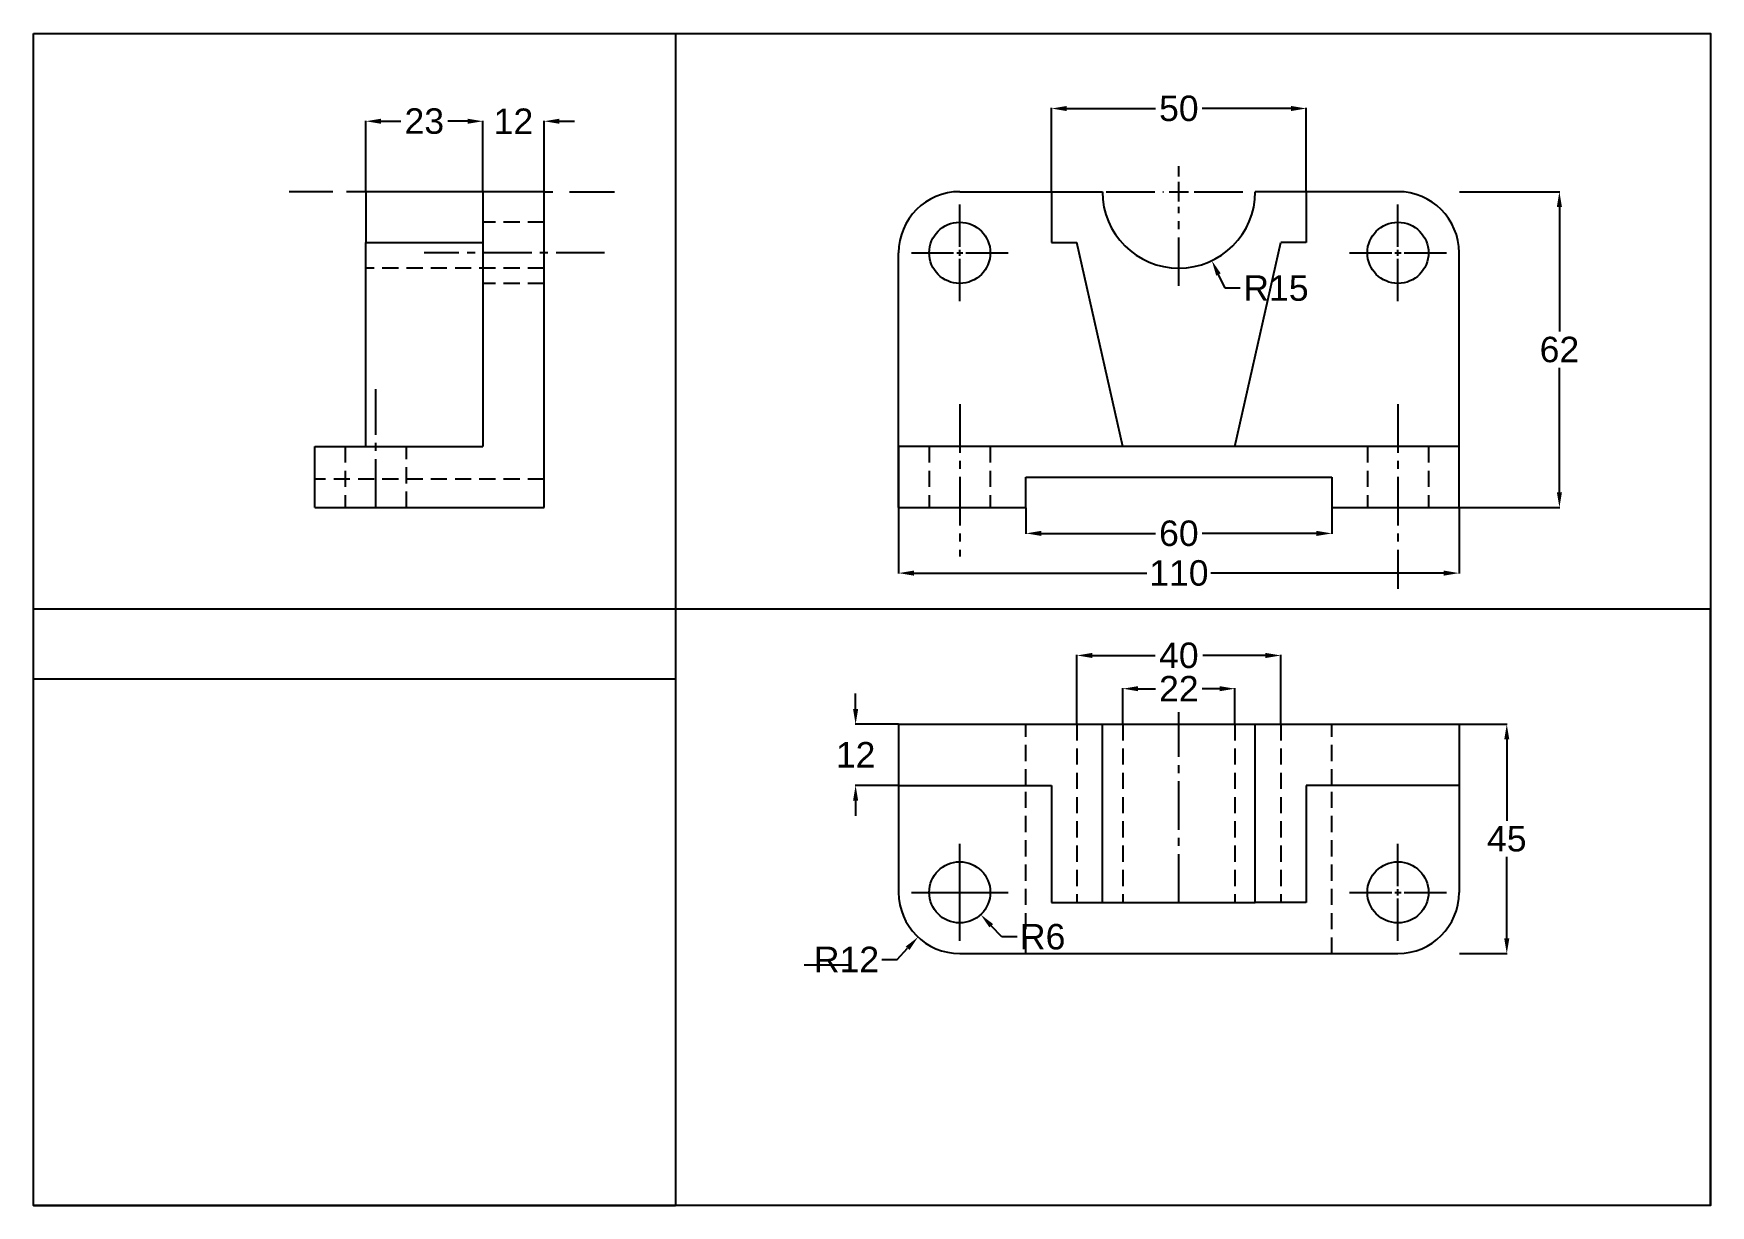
# Model space of a CAD drawing. Header units: millimetres. Extents: x 5086 to 5415, y 2760 to 2990.
import ezdxf

# ---------------------------------------------------------------- set-up
doc = ezdxf.new("R2010")
doc.units = ezdxf.units.MM
doc.linetypes.add('CENTER2', pattern=[28.575, 19.05, -3.175, 3.175, -3.175])
doc.linetypes.add('HIDDEN2', pattern=[4.7625, 3.175, -1.5875])
doc.layers.add('Center lines', color=80, linetype='CENTER2')
doc.layers.add('Hidden Lines', color=50, linetype='HIDDEN2')
doc.layers.add('Dimensions', color=7, linetype='Continuous', true_color=0xffffff)
doc.styles.get("Standard").update_dxf_attribs({"font": 'arial.ttf'})
doc.dimstyles.new('000001CC1E3200C8', dxfattribs={"dimtxt": 5, "dimasz": 3, "dimexe": 0.1, "dimexo": 0.05, "dimgap": 1, "dimtad": 0, "dimtih": 1, "dimtoh": 1, "dimdec": 0, "dimzin": 7, "dimdsep": 46, "dimtxsty": 'Standard', "dimcen": 1.9, "dimclrd": 2, "dimclre": 3, "dimclrt": 2, "dimadec": 0, "dimazin": 2, "dimtp": 0.1, "dimtm": 0.1, "dimtfac": 0.71, "dimtdec": 0, "dimtix": 1, "dimtofl": 0, "dimtmove": 1, "dimatfit": 2, "dimfxl": 1, "dimtolj": 1, "dimtzin": 7, "dimlwd": -1, "dimlwe": -1, "dimarcsym": 0})
picture_1 = doc.add_image_def('image1.jpg', size_in_pixel=(1050, 861))

# ---------------------------------------------------------------- blocks, each defined once
blk = doc.blocks.new('*U1')
at = {"layer": 'Center lines', "color": 0, "linetype": 'CENTER2', "ltscale": 0.5, "transparency": 16777216}
for p, q in [((0, 1.2), (0, 9.5)), ((-9.5, 0), (-1.2, 0)), ((1.2, 0), (9.5, 0)), ((0, -9.5), (0, -1.2))]:
    blk.add_line(p, q, dxfattribs=at)
at = {"layer": 'Center lines', "color": 0, "linetype": 'Continuous', "ltscale": 0.5, "transparency": 16777216}
for p, q in [((-0.6, 0), (0.6, 0)), ((0, -0.6), (0, 0.6))]:
    blk.add_line(p, q, dxfattribs=at)
blk = doc.blocks.new('*U2')
at = {"layer": 'Center lines', "color": 0, "linetype": 'CENTER2', "ltscale": 0.5, "transparency": 16777216}
for p, q in [((0, 1.2), (0, 9.5)), ((-9.5, 0), (-1.2, 0)), ((1.2, 0), (9.5, 0)), ((0, -9.5), (0, -1.2))]:
    blk.add_line(p, q, dxfattribs=at)
at = {"layer": 'Center lines', "color": 0, "linetype": 'Continuous', "ltscale": 0.5, "transparency": 16777216}
for p, q in [((-0.6, 0), (0.6, 0)), ((0, -0.6), (0, 0.6))]:
    blk.add_line(p, q, dxfattribs=at)
blk = doc.blocks.new('*U3')
at = {"layer": 'Center lines', "color": 0, "linetype": 'CENTER2', "ltscale": 0.5, "transparency": 16777216}
for p, q in [((0, 3), (0, 5)), ((-14.26, 0), (-3, 0)), ((3, 0), (13.85, 0)), ((0, -18.5), (0, -3))]:
    blk.add_line(p, q, dxfattribs=at)
at = {"layer": 'Center lines', "color": 0, "linetype": 'Continuous', "ltscale": 0.5, "transparency": 16777216}
for p, q in [((-1.5, 0), (1.5, 0)), ((0, -1.5), (0, 1.5))]:
    blk.add_line(p, q, dxfattribs=at)
blk = doc.blocks.new('*U15')
at = {"layer": 'Center lines', "color": 0, "linetype": 'CENTER2', "ltscale": 0.5, "transparency": 16777216}
for p, q in [((0, 1.2), (0, 9.5)), ((-9.5, 0), (-1.2, 0)), ((1.2, 0), (9.5, 0)), ((0, -9.5), (0, -1.2))]:
    blk.add_line(p, q, dxfattribs=at)
at = {"layer": 'Center lines', "color": 0, "linetype": 'Continuous', "ltscale": 0.5, "transparency": 16777216}
for p, q in [((-0.6, 0), (0.6, 0)), ((0, -0.6), (0, 0.6))]:
    blk.add_line(p, q, dxfattribs=at)
blk = doc.blocks.new('*U16')
at = {"layer": 'Center lines', "color": 0, "linetype": 'CENTER2', "ltscale": 0.5, "transparency": 16777216}
for p, q in [((0, 1.2), (0, 9.5)), ((-9.5, 0), (-1.2, 0)), ((1.2, 0), (9.5, 0)), ((0, -9.5), (0, -1.2))]:
    blk.add_line(p, q, dxfattribs=at)
at = {"layer": 'Center lines', "color": 0, "linetype": 'Continuous', "ltscale": 0.5, "transparency": 16777216}
for p, q in [((-0.6, 0), (0.6, 0)), ((0, -0.6), (0, 0.6))]:
    blk.add_line(p, q, dxfattribs=at)
blk = doc.blocks.new('*U23')
at = {"layer": 'Center lines', "color": 0, "linetype": 'CENTER2', "ltscale": 0.5, "transparency": 16777216}
blk.add_line((0, 14.31), (0, -15.58), dxfattribs=at)
blk = doc.blocks.new('*U24')
at = {"layer": 'Center lines', "color": 0, "linetype": 'CENTER2', "ltscale": 0.5, "transparency": 16777216}
blk.add_line((0, 17.15), (0, -19.08), dxfattribs=at)
blk = doc.blocks.new('*D30')
at = {"layer": 'Defpoints', "color": 0, "transparency": 16777216}
for p in [(5335.54, 2975.7), (5285.54, 2959.38), (5335.54, 2959.38)]:
    blk.add_point(p, dxfattribs=at)
at = {"layer": 'Dimensions', "color": 3, "linetype": 'ByBlock', "transparency": 16777216}
for p, q in [((5285.54, 2959.43), (5285.54, 2975.8)), ((5335.54, 2959.43), (5335.54, 2975.8))]:
    blk.add_line(p, q, dxfattribs=at)
at = {"layer": 'Dimensions', "color": 2, "linetype": 'ByBlock', "transparency": 16777216}
for p, q in [((5288.54, 2975.7), (5305.97, 2975.7)), ((5332.54, 2975.7), (5315.12, 2975.7))]:
    blk.add_line(p, q, dxfattribs=at)
at = {"layer": 'Dimensions', "color": 2, "transparency": 16777216}
for points in [[(5288.54, 2976.2), (5288.54, 2975.2), (5285.54, 2975.7)], [(5332.54, 2976.2), (5332.54, 2975.2), (5335.54, 2975.7)]]:
    blk.add_solid(points, dxfattribs=at)
at = {"layer": 'Dimensions', "color": 2, "transparency": 16777216, "insert": (5310.54, 2975.7), "char_height": 5, "attachment_point": 5}
blk.add_mtext('\\A1;50', dxfattribs=at)
blk = doc.blocks.new('*D33')
at = {"layer": 'Defpoints', "color": 0, "transparency": 16777216}
for p in [(5310.54, 2959.38), (5317.02, 2945.84)]:
    blk.add_point(p, dxfattribs=at)
at = {"layer": 'Dimensions', "color": 3, "transparency": 16777216}
for p, q in [((5308.64, 2959.38), (5312.44, 2959.38)), ((5310.54, 2957.48), (5310.54, 2961.28))]:
    blk.add_line(p, q, dxfattribs=at)
at = {"layer": 'Dimensions', "color": 2, "linetype": 'ByBlock', "transparency": 16777216}
for p, q in [((5319.6, 2940.43), (5318.31, 2943.14)), ((5322.6, 2940.43), (5319.6, 2940.43))]:
    blk.add_line(p, q, dxfattribs=at)
at = {"layer": 'Dimensions', "color": 2, "transparency": 16777216}
blk.add_solid([(5318.76, 2943.35), (5317.86, 2942.92), (5317.02, 2945.84)], dxfattribs=at)
at = {"layer": 'Dimensions', "color": 2, "transparency": 16777216, "insert": (5329.6, 2940.43), "char_height": 5, "attachment_point": 5}
blk.add_mtext('\\A1;R15', dxfattribs=at)
blk = doc.blocks.new('*D34')
at = {"layer": 'Defpoints', "color": 0, "transparency": 16777216}
for p in [(5255.54, 2897.38), (5365.54, 2897.38), (5365.54, 2884.53)]:
    blk.add_point(p, dxfattribs=at)
at = {"layer": 'Dimensions', "color": 3, "linetype": 'ByBlock', "transparency": 16777216}
for p, q in [((5255.54, 2897.33), (5255.54, 2884.43)), ((5365.54, 2897.33), (5365.54, 2884.43))]:
    blk.add_line(p, q, dxfattribs=at)
at = {"layer": 'Dimensions', "color": 2, "linetype": 'ByBlock', "transparency": 16777216}
for p, q in [((5258.54, 2884.53), (5304.27, 2884.53)), ((5362.54, 2884.53), (5316.82, 2884.53))]:
    blk.add_line(p, q, dxfattribs=at)
at = {"layer": 'Dimensions', "color": 2, "transparency": 16777216}
for points in [[(5258.54, 2885.03), (5258.54, 2884.03), (5255.54, 2884.53)], [(5362.54, 2885.03), (5362.54, 2884.03), (5365.54, 2884.53)]]:
    blk.add_solid(points, dxfattribs=at)
at = {"layer": 'Dimensions', "color": 2, "transparency": 16777216, "insert": (5310.54, 2884.53), "char_height": 5, "attachment_point": 5}
blk.add_mtext('\\A1;110', dxfattribs=at)
blk = doc.blocks.new('*D35')
at = {"layer": 'Defpoints', "color": 0, "transparency": 16777216}
for p in [(5280.54, 2897.38), (5340.54, 2897.38), (5340.54, 2892.32)]:
    blk.add_point(p, dxfattribs=at)
at = {"layer": 'Dimensions', "color": 3, "linetype": 'ByBlock', "transparency": 16777216}
for p, q in [((5280.54, 2897.33), (5280.54, 2892.22)), ((5340.54, 2897.33), (5340.54, 2892.22))]:
    blk.add_line(p, q, dxfattribs=at)
at = {"layer": 'Dimensions', "color": 2, "linetype": 'ByBlock', "transparency": 16777216}
for p, q in [((5283.54, 2892.32), (5305.96, 2892.32)), ((5337.54, 2892.32), (5315.13, 2892.32))]:
    blk.add_line(p, q, dxfattribs=at)
at = {"layer": 'Dimensions', "color": 2, "transparency": 16777216}
for points in [[(5283.54, 2892.82), (5283.54, 2891.82), (5280.54, 2892.32)], [(5337.54, 2892.82), (5337.54, 2891.82), (5340.54, 2892.32)]]:
    blk.add_solid(points, dxfattribs=at)
at = {"layer": 'Dimensions', "color": 2, "transparency": 16777216, "insert": (5310.54, 2892.32), "char_height": 5, "attachment_point": 5}
blk.add_mtext('\\A1;60', dxfattribs=at)
blk = doc.blocks.new('*D36')
at = {"layer": 'Defpoints', "color": 0, "transparency": 16777216}
for p in [(5365.54, 2959.38), (5385.23, 2959.38), (5365.54, 2897.38)]:
    blk.add_point(p, dxfattribs=at)
at = {"layer": 'Dimensions', "color": 3, "linetype": 'ByBlock', "transparency": 16777216}
for p, q in [((5365.59, 2959.38), (5385.33, 2959.38)), ((5365.59, 2897.38), (5385.33, 2897.38))]:
    blk.add_line(p, q, dxfattribs=at)
at = {"layer": 'Dimensions', "color": 2, "linetype": 'ByBlock', "transparency": 16777216}
for p, q in [((5385.23, 2956.38), (5385.23, 2931.93)), ((5385.23, 2900.38), (5385.23, 2924.82))]:
    blk.add_line(p, q, dxfattribs=at)
at = {"layer": 'Dimensions', "color": 2, "transparency": 16777216}
for points in [[(5384.73, 2956.38), (5385.73, 2956.38), (5385.23, 2959.38)], [(5384.73, 2900.38), (5385.73, 2900.38), (5385.23, 2897.38)]]:
    blk.add_solid(points, dxfattribs=at)
at = {"layer": 'Dimensions', "color": 2, "transparency": 16777216, "insert": (5385.23, 2928.38), "char_height": 5, "attachment_point": 5}
blk.add_mtext('\\A1;62', dxfattribs=at)
blk = doc.blocks.new('*D40')
at = {"layer": 'Defpoints', "color": 0, "transparency": 16777216}
for p in [(5247.1, 2854.88), (5255.54, 2854.88), (5255.54, 2842.88)]:
    blk.add_point(p, dxfattribs=at)
at = {"layer": 'Dimensions', "color": 2, "linetype": 'ByBlock', "transparency": 16777216}
for p, q in [((5247.1, 2857.88), (5247.1, 2860.88)), ((5247.1, 2839.88), (5247.1, 2836.88))]:
    blk.add_line(p, q, dxfattribs=at)
at = {"layer": 'Dimensions', "color": 3, "linetype": 'ByBlock', "transparency": 16777216}
for p, q in [((5255.49, 2854.88), (5247, 2854.88)), ((5255.49, 2842.88), (5247, 2842.88))]:
    blk.add_line(p, q, dxfattribs=at)
at = {"layer": 'Dimensions', "color": 2, "transparency": 16777216}
for points in [[(5246.6, 2857.88), (5247.6, 2857.88), (5247.1, 2854.88)], [(5246.6, 2839.88), (5247.6, 2839.88), (5247.1, 2842.88)]]:
    blk.add_solid(points, dxfattribs=at)
at = {"layer": 'Dimensions', "color": 2, "transparency": 16777216, "insert": (5247.1, 2848.88), "char_height": 5, "attachment_point": 5}
blk.add_mtext('\\A1;12', dxfattribs=at)
blk = doc.blocks.new('*D41')
at = {"layer": 'Defpoints', "color": 0, "transparency": 16777216}
for p in [(5365.54, 2854.88), (5365.54, 2809.88), (5374.9, 2809.88)]:
    blk.add_point(p, dxfattribs=at)
at = {"layer": 'Dimensions', "color": 3, "linetype": 'ByBlock', "transparency": 16777216}
for p, q in [((5365.59, 2854.88), (5375, 2854.88)), ((5365.59, 2809.88), (5375, 2809.88))]:
    blk.add_line(p, q, dxfattribs=at)
at = {"layer": 'Dimensions', "color": 2, "linetype": 'ByBlock', "transparency": 16777216}
for p, q in [((5374.9, 2851.88), (5374.9, 2835.92)), ((5374.9, 2812.88), (5374.9, 2828.83))]:
    blk.add_line(p, q, dxfattribs=at)
at = {"layer": 'Dimensions', "color": 2, "transparency": 16777216}
for points in [[(5374.4, 2851.88), (5375.4, 2851.88), (5374.9, 2854.88)], [(5374.4, 2812.88), (5375.4, 2812.88), (5374.9, 2809.88)]]:
    blk.add_solid(points, dxfattribs=at)
at = {"layer": 'Dimensions', "color": 2, "transparency": 16777216, "insert": (5374.9, 2832.38), "char_height": 5, "attachment_point": 5}
blk.add_mtext('\\A1;45', dxfattribs=at)
blk = doc.blocks.new('*D42')
at = {"layer": 'Defpoints', "color": 0, "transparency": 16777216}
for p in [(5267.54, 2821.88), (5259.35, 2813.11)]:
    blk.add_point(p, dxfattribs=at)
at = {"layer": 'Dimensions', "color": 3, "transparency": 16777216}
for p, q in [((5265.64, 2821.88), (5269.44, 2821.88)), ((5267.54, 2819.98), (5267.54, 2823.78))]:
    blk.add_line(p, q, dxfattribs=at)
at = {"layer": 'Dimensions', "color": 2, "linetype": 'ByBlock', "transparency": 16777216}
for p, q in [((5255.26, 2808.72), (5257.3, 2810.92)), ((5252.26, 2808.72), (5255.26, 2808.72))]:
    blk.add_line(p, q, dxfattribs=at)
at = {"layer": 'Dimensions', "color": 2, "transparency": 16777216}
blk.add_solid([(5256.94, 2811.26), (5257.67, 2810.58), (5259.35, 2813.11)], dxfattribs=at)
at = {"layer": 'Dimensions', "color": 2, "transparency": 16777216, "insert": (5245.31, 2808.72), "char_height": 5, "attachment_point": 5}
blk.add_mtext('\\A1;R12', dxfattribs=at)
blk = doc.blocks.new('*D43')
at = {"layer": 'Defpoints', "color": 0, "transparency": 16777216}
for p in [(5267.54, 2821.88), (5271.66, 2817.51)]:
    blk.add_point(p, dxfattribs=at)
at = {"layer": 'Dimensions', "color": 3, "transparency": 16777216}
for p, q in [((5265.64, 2821.88), (5269.44, 2821.88)), ((5267.54, 2819.98), (5267.54, 2823.78))]:
    blk.add_line(p, q, dxfattribs=at)
at = {"layer": 'Dimensions', "color": 2, "linetype": 'ByBlock', "transparency": 16777216}
for p, q in [((5275.78, 2813.15), (5273.72, 2815.33)), ((5278.78, 2813.15), (5275.78, 2813.15))]:
    blk.add_line(p, q, dxfattribs=at)
at = {"layer": 'Dimensions', "color": 2, "transparency": 16777216}
blk.add_solid([(5274.08, 2815.67), (5273.36, 2814.99), (5271.66, 2817.51)], dxfattribs=at)
at = {"layer": 'Dimensions', "color": 2, "transparency": 16777216, "insert": (5283.81, 2813.15), "char_height": 5, "attachment_point": 5}
blk.add_mtext('\\A1;R6', dxfattribs=at)
blk = doc.blocks.new('*D44')
at = {"layer": 'Defpoints', "color": 0, "transparency": 16777216}
for p in [(5321.54, 2861.85), (5299.54, 2854.88), (5321.54, 2854.88)]:
    blk.add_point(p, dxfattribs=at)
at = {"layer": 'Dimensions', "color": 3, "linetype": 'ByBlock', "transparency": 16777216}
for p, q in [((5299.54, 2854.93), (5299.54, 2861.95)), ((5321.54, 2854.93), (5321.54, 2861.95))]:
    blk.add_line(p, q, dxfattribs=at)
at = {"layer": 'Dimensions', "color": 2, "linetype": 'ByBlock', "transparency": 16777216}
for p, q in [((5302.54, 2861.85), (5305.95, 2861.85)), ((5318.54, 2861.85), (5315.14, 2861.85))]:
    blk.add_line(p, q, dxfattribs=at)
at = {"layer": 'Dimensions', "color": 2, "transparency": 16777216}
for points in [[(5302.54, 2862.35), (5302.54, 2861.35), (5299.54, 2861.85)], [(5318.54, 2862.35), (5318.54, 2861.35), (5321.54, 2861.85)]]:
    blk.add_solid(points, dxfattribs=at)
at = {"layer": 'Dimensions', "color": 2, "transparency": 16777216, "insert": (5310.54, 2861.85), "char_height": 5, "attachment_point": 5}
blk.add_mtext('\\A1;22', dxfattribs=at)
blk = doc.blocks.new('*D45')
at = {"layer": 'Defpoints', "color": 0, "transparency": 16777216}
for p in [(5330.54, 2868.37), (5290.54, 2854.88), (5330.54, 2854.88)]:
    blk.add_point(p, dxfattribs=at)
at = {"layer": 'Dimensions', "color": 3, "linetype": 'ByBlock', "transparency": 16777216}
for p, q in [((5290.54, 2854.93), (5290.54, 2868.47)), ((5330.54, 2854.93), (5330.54, 2868.47))]:
    blk.add_line(p, q, dxfattribs=at)
at = {"layer": 'Dimensions', "color": 2, "linetype": 'ByBlock', "transparency": 16777216}
for p, q in [((5293.54, 2868.37), (5305.87, 2868.37)), ((5327.54, 2868.37), (5315.22, 2868.37))]:
    blk.add_line(p, q, dxfattribs=at)
at = {"layer": 'Dimensions', "color": 2, "transparency": 16777216}
for points in [[(5293.54, 2868.87), (5293.54, 2867.87), (5290.54, 2868.37)], [(5327.54, 2868.87), (5327.54, 2867.87), (5330.54, 2868.37)]]:
    blk.add_solid(points, dxfattribs=at)
at = {"layer": 'Dimensions', "color": 2, "transparency": 16777216, "insert": (5310.54, 2868.37), "char_height": 5, "attachment_point": 5}
blk.add_mtext('\\A1;40', dxfattribs=at)
blk = doc.blocks.new('*U66')
at = {"layer": 'Center lines', "color": 0, "linetype": 'CENTER2', "ltscale": 0.5, "transparency": 16777216}
blk.add_line((0, -6), (0, 17.25), dxfattribs=at)
blk = doc.blocks.new('*D67')
at = {"layer": 'Defpoints', "color": 0, "transparency": 16777216}
for p in [(5173.95, 2973.2), (5150.95, 2959.38), (5173.95, 2959.38)]:
    blk.add_point(p, dxfattribs=at)
at = {"layer": 'Dimensions', "color": 3, "linetype": 'ByBlock', "transparency": 16777216}
for p, q in [((5150.95, 2959.43), (5150.95, 2973.3)), ((5173.95, 2959.43), (5173.95, 2973.3))]:
    blk.add_line(p, q, dxfattribs=at)
at = {"layer": 'Dimensions', "color": 2, "linetype": 'ByBlock', "transparency": 16777216}
for p, q in [((5153.95, 2973.2), (5157.83, 2973.2)), ((5170.95, 2973.2), (5167.08, 2973.2))]:
    blk.add_line(p, q, dxfattribs=at)
at = {"layer": 'Dimensions', "color": 2, "transparency": 16777216}
for points in [[(5153.95, 2973.7), (5153.95, 2972.7), (5150.95, 2973.2)], [(5170.95, 2973.7), (5170.95, 2972.7), (5173.95, 2973.2)]]:
    blk.add_solid(points, dxfattribs=at)
at = {"layer": 'Dimensions', "color": 2, "transparency": 16777216, "insert": (5162.45, 2973.2), "char_height": 5, "attachment_point": 5}
blk.add_mtext('\\A1;23', dxfattribs=at)
blk = doc.blocks.new('*D68')
at = {"layer": 'Defpoints', "color": 0, "transparency": 16777216}
for p in [(5185.95, 2973.2), (5173.95, 2959.38), (5185.95, 2959.38)]:
    blk.add_point(p, dxfattribs=at)
at = {"layer": 'Dimensions', "color": 2, "linetype": 'ByBlock', "transparency": 16777216}
for p, q in [((5170.95, 2973.2), (5167.95, 2973.2)), ((5188.95, 2973.2), (5191.95, 2973.2))]:
    blk.add_line(p, q, dxfattribs=at)
at = {"layer": 'Dimensions', "color": 3, "linetype": 'ByBlock', "transparency": 16777216}
for p, q in [((5173.95, 2959.43), (5173.95, 2973.3)), ((5185.95, 2959.43), (5185.95, 2973.3))]:
    blk.add_line(p, q, dxfattribs=at)
at = {"layer": 'Dimensions', "color": 2, "transparency": 16777216}
for points in [[(5170.95, 2973.7), (5170.95, 2972.7), (5173.95, 2973.2)], [(5188.95, 2973.7), (5188.95, 2972.7), (5185.95, 2973.2)]]:
    blk.add_solid(points, dxfattribs=at)
at = {"layer": 'Dimensions', "color": 2, "transparency": 16777216, "insert": (5179.95, 2973.2), "char_height": 5, "attachment_point": 5}
blk.add_mtext('\\A1;12', dxfattribs=at)

msp = doc.modelspace()

# ---------------------------------------------------------------- linework, layer by layer
for p, q in [((5173.95, 2959.38), (5150.95, 2959.38)), ((5150.95, 2959.38), (5150.95, 2949.38)), ((5185.95, 2959.38), (5173.95, 2959.38)), ((5173.95, 2959.38), (5173.95, 2909.38)), ((5185.95, 2897.38), (5185.95, 2959.38)), ((5267.54, 2959.38), (5285.54, 2959.38)), ((5285.54, 2959.38), (5285.54, 2949.38)), ((5285.54, 2959.38), (5295.54, 2959.38)), ((5335.54, 2959.38), (5325.54, 2959.38)), ((5353.54, 2959.38), (5335.54, 2959.38)), ((5335.54, 2959.38), (5335.54, 2949.38)), ((5150.95, 2949.38), (5173.95, 2949.38)), ((5150.95, 2909.38), (5150.95, 2949.38)), ((5285.54, 2949.38), (5290.54, 2949.38)), ((5299.54, 2909.38), (5290.54, 2949.38)), ((5321.54, 2909.38), (5330.54, 2949.38)), ((5335.54, 2949.38), (5330.54, 2949.38)), ((5255.54, 2897.38), (5255.54, 2947.38)), ((5365.54, 2897.38), (5365.54, 2947.38)), ((5140.95, 2897.38), (5140.95, 2909.38)), ((5140.95, 2909.38), (5173.95, 2909.38)), ((5365.54, 2909.38), (5255.54, 2909.38)), ((5255.54, 2909.38), (5255.54, 2897.38)), ((5365.54, 2909.38), (5321.54, 2909.38)), ((5365.54, 2897.38), (5365.54, 2909.38)), ((5280.54, 2897.38), (5280.54, 2903.38)), ((5280.54, 2903.38), (5340.54, 2903.38)), ((5340.54, 2903.38), (5340.54, 2897.38)), ((5140.95, 2897.38), (5185.95, 2897.38)), ((5255.54, 2897.38), (5280.54, 2897.38)), ((5340.54, 2897.38), (5365.54, 2897.38)), ((5255.54, 2854.88), (5295.54, 2854.88)), ((5255.54, 2854.88), (5255.54, 2842.88)), ((5255.54, 2854.88), (5255.54, 2821.88)), ((5295.54, 2819.88), (5295.54, 2854.88)), ((5295.54, 2854.88), (5325.54, 2854.88)), ((5325.54, 2854.88), (5365.54, 2854.88)), ((5325.54, 2819.88), (5325.54, 2854.88)), ((5365.54, 2854.88), (5365.54, 2842.88)), ((5365.54, 2854.88), (5365.54, 2821.88)), ((5255.54, 2842.88), (5285.54, 2842.88)), ((5255.54, 2842.88), (5255.54, 2821.88)), ((5285.54, 2842.88), (5285.54, 2819.88)), ((5365.54, 2842.88), (5335.54, 2842.88)), ((5335.54, 2842.88), (5335.54, 2819.88)), ((5365.54, 2842.88), (5365.54, 2821.88)), ((5285.54, 2819.88), (5295.54, 2819.88)), ((5295.54, 2819.88), (5325.54, 2819.88)), ((5335.54, 2819.88), (5325.54, 2819.88)), ((5267.54, 2809.88), (5353.54, 2809.88)), ((5267.54, 2809.88), (5280.54, 2809.88))]:
    msp.add_line(p, q)
for centre in [(5267.54, 2947.38), (5353.54, 2947.38), (5267.54, 2821.88), (5353.54, 2821.88)]:
    msp.add_circle(centre, 6)
for centre, radius, start, end in [((5267.54, 2947.38), 12, 90, 180), ((5310.54, 2959.38), 15, 180, 0), ((5353.54, 2947.38), 12, 0, 90), ((5267.54, 2821.88), 12, 180, 270), ((5353.54, 2821.88), 12, 270, 0)]:
    msp.add_arc(centre, radius, start, end)
at = {"layer": 'Center lines', "color": 6, "linetype": 'CENTER2', "ltscale": 0.5}
for p, q in [((5144.5, 2959.38), (5135.92, 2959.38)), ((5150.95, 2959.38), (5147.16, 2959.38)), ((5190.93, 2959.38), (5199.75, 2959.38)), ((5197.83, 2947.38), (5162.45, 2947.38)), ((5310.54, 2819.88), (5310.54, 2857.26))]:
    msp.add_line(p, q, dxfattribs=at)
at = {"layer": 'Center lines', "color": 1, "linetype": 'CENTER2', "ltscale": 0.5}
msp.add_line((5185.95, 2959.38), (5187.66, 2959.38), dxfattribs=at)
at = {"layer": 'Dimensions'}
for p, q in [((5085.76, 2990.41), (5211.76, 2990.41)), ((5085.76, 2760.44), (5085.76, 2990.41)), ((5211.76, 2990.41), (5211.76, 2760.44)), ((5414.88, 2877.44), (5085.76, 2877.44)), ((5085.76, 2760.44), (5085.76, 2877.44)), ((5414.88, 2760.44), (5414.88, 2877.44)), ((5085.76, 2760.44), (5211.76, 2760.44))]:
    msp.add_line(p, q, dxfattribs=at)
at = {"layer": 'Dimensions', "color": 2}
msp.add_line((5237.02, 2807.63), (5245.98, 2807.63), dxfattribs=at)
at = {"layer": 'Dimensions'}
msp.add_lwpolyline([(5085.76, 2990.41), (5414.88, 2990.41), (5414.88, 2760.44), (5085.76, 2760.44)], close=True, dxfattribs=at)
at = {"layer": 'Hidden Lines'}
for p, q in [((5185.95, 2953.38), (5173.95, 2953.38)), ((5185.95, 2944.38), (5150.95, 2944.38)), ((5185.95, 2941.38), (5173.95, 2941.38)), ((5146.95, 2909.38), (5146.95, 2897.38)), ((5158.95, 2897.38), (5158.95, 2909.38)), ((5261.54, 2909.38), (5261.54, 2897.38)), ((5273.54, 2909.38), (5273.54, 2897.38)), ((5347.54, 2909.38), (5347.54, 2897.38)), ((5359.54, 2909.38), (5359.54, 2897.38)), ((5185.95, 2902.94), (5140.95, 2902.94)), ((5280.54, 2842.88), (5280.54, 2854.88)), ((5290.54, 2854.88), (5290.54, 2819.88)), ((5299.54, 2854.88), (5299.54, 2819.88)), ((5321.54, 2854.88), (5321.54, 2819.88)), ((5330.54, 2854.88), (5330.54, 2819.88)), ((5340.54, 2842.88), (5340.54, 2854.88)), ((5280.54, 2809.88), (5280.54, 2842.88)), ((5340.54, 2809.88), (5340.54, 2842.88))]:
    msp.add_line(p, q, dxfattribs=at)

# ---------------------------------------------------------------- block references
at = {"layer": 'Center lines', "color": 6, "linetype": 'CENTER2', "ltscale": 0.5}
for name, p in [('*U3', (5310.54, 2959.38)), ('*U2', (5267.54, 2947.38)), ('*U1', (5353.54, 2947.38)), ('*U66', (5152.95, 2903.38)), ('*U23', (5267.54, 2903.38)), ('*U24', (5353.54, 2900.54)), ('*U15', (5267.54, 2821.88)), ('*U16', (5353.54, 2821.88))]:
    msp.add_blockref(name, p, dxfattribs=at)

# ---------------------------------------------------------------- dimensions: what is measured, and where the dimension line sits
at = {"layer": 'Dimensions'}
for base, p1, p2, picture, middle in [((5335.54, 2975.7), (5285.54, 2959.38), (5335.54, 2959.38), '*D30', (5310.54, 2975.7)), ((5173.95, 2973.2), (5150.95, 2959.38), (5173.95, 2959.38), '*D67', (5162.45, 2973.2)), ((5185.95, 2973.2), (5173.95, 2959.38), (5185.95, 2959.38), '*D68', (5179.95, 2973.2)), ((5365.54, 2884.53), (5255.54, 2897.38), (5365.54, 2897.38), '*D34', (5310.54, 2884.53)), ((5340.54, 2892.32), (5280.54, 2897.38), (5340.54, 2897.38), '*D35', (5310.54, 2892.32)), ((5330.54, 2868.37), (5290.54, 2854.88), (5330.54, 2854.88), '*D45', (5310.54, 2868.37)), ((5321.54, 2861.85), (5299.54, 2854.88), (5321.54, 2854.88), '*D44', (5310.54, 2861.85))]:
    dim = msp.add_linear_dim(base=base, p1=p1, p2=p2, dimstyle='000001CC1E3200C8', dxfattribs=at)
    dim.commit()
    dim.dimension.update_dxf_attribs({"geometry": picture, "text_midpoint": middle})
for center, mpoint, picture, middle in [((5310.54, 2959.38), (5317.02, 2945.84), '*D33', (5329.6, 2940.43)), ((5267.54, 2821.88), (5259.35, 2813.11), '*D42', (5245.31, 2808.72)), ((5267.54, 2821.88), (5271.66, 2817.51), '*D43', (5283.81, 2813.15))]:
    dim = msp.add_radius_dim(center=center, mpoint=mpoint, dimstyle='000001CC1E3200C8', dxfattribs=at)
    dim.commit()
    dim.dimension.update_dxf_attribs({"geometry": picture, "text_midpoint": middle})
for base, p1, p2, picture, middle in [((5385.23, 2959.38), (5365.54, 2897.38), (5365.54, 2959.38), '*D36', (5385.23, 2928.38)), ((5247.1, 2854.88), (5255.54, 2842.88), (5255.54, 2854.88), '*D40', (5247.1, 2848.88)), ((5374.9, 2809.88), (5365.54, 2854.88), (5365.54, 2809.88), '*D41', (5374.9, 2832.38))]:
    dim = msp.add_linear_dim(base=base, p1=p1, p2=p2, angle=90, dimstyle='000001CC1E3200C8', dxfattribs=at)
    dim.commit()
    dim.dimension.update_dxf_attribs({"geometry": picture, "text_midpoint": middle})

# ---------------------------------------------------------------- pictures from other files: only their frames are drawn
image = msp.add_image(picture_1, insert=(5085.76, 2760.44), size_in_units=(126, 103.32), dxfattribs=at)
image.dxf.flags = 7

doc.saveas('drawing.dxf')
